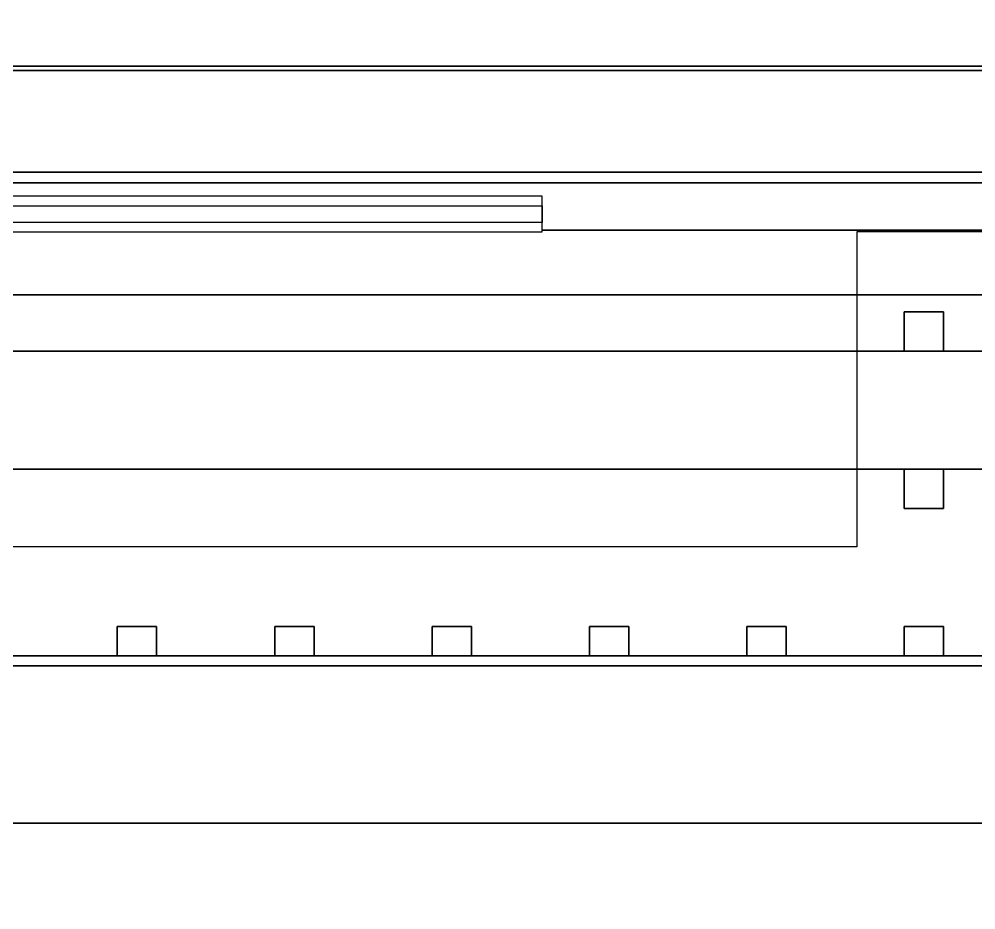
# Model space of a CAD drawing. Extents: x -3500 to 3500, y -3500 to 3500.
# Drawn here: x -1125 to -517, y -18 to 548 of the extents above; entities that cross this region are included whole.
import ezdxf

# ---------------------------------------------------------------- set-up
doc = ezdxf.new("R2010")
doc.units = 0
for name, color, linetype in [('L5D0', 3, 'CONTINUOUS'), ('L5D100', 7, 'CONTINUOUS'), ('L5D101', 6, 'CONTINUOUS'), ('L5D11', 2, 'CONTINUOUS'), ('L5D99', 4, 'CONTINUOUS')]:
    doc.layers.add(name, color=color, linetype=linetype)

# ---------------------------------------------------------------- blocks, each defined once
blk = doc.blocks.new('ground_main_5')
at = {"layer": 'L5D0'}
for points in [[(1694.657, 515.6925), (-1634.043, 515.6925)], [(-1634.043, 515.6925), (1694.657, 515.6925)], [(1699.8735, 444.347), (-1587.079, 444.347)], [(-1550.2225, 413.18), (-792.5135, 413.18), (-792.5135, 435.82), (-1550.2225, 435.82)], [(-1587.079, 444.347), (1699.8735, 444.347)], [(479.247, 373.182), (-2334.91, 373.182)], [(-2334.91, -149.2405), (-2334.91, 373.182), (479.247, 373.182)]]:
    blk.add_lwpolyline(points, dxfattribs=at)
blk = doc.blocks.new('TOP_main_5_Cheese_diff')
at = {"layer": 'L5D101'}
for points in [[(-562.5, 337.5), (-562.5, 362.5), (-537.5, 362.5), (-537.5, 337.5)], [(-562.5, 237.5), (-562.5, 262.5), (-537.5, 262.5), (-537.5, 237.5)], [(-1062.5, 143.91), (-1062.5, 162.5), (-1037.5, 162.5), (-1037.5, 143.91)], [(-962.5, 143.91), (-962.5, 162.5), (-937.5, 162.5), (-937.5, 143.91)], [(-862.5, 143.91), (-862.5, 162.5), (-837.5, 162.5), (-837.5, 143.91)], [(-762.5, 143.91), (-762.5, 162.5), (-737.5, 162.5), (-737.5, 143.91)], [(-662.5, 143.91), (-662.5, 162.5), (-637.5, 162.5), (-637.5, 143.91)], [(-562.5, 143.91), (-562.5, 162.5), (-537.5, 162.5), (-537.5, 143.91)]]:
    blk.add_lwpolyline(points, close=True, dxfattribs=at)
blk = doc.blocks.new('TOP_main_5_Cheese_100')
at = {"layer": 'L5D100'}
for points in [[(1692.987, 518.4305), (-1634.13, 518.4305)], [(-1634.13, 518.4305), (1692.987, 518.4305)], [(-262.5, 451.1325), (-1598.5495, 451.1325)], [(-1598.5495, 451.1325), (-262.5, 451.1325)], [(1678.8545, 414.4), (-792.5135, 414.4), (-792.5135, 435.82), (-1550.2225, 435.82)], [(-1856.7805, 337.5), (-562.5, 337.5), (-537.5, 337.5), (-462.5, 337.5), (-437.5, 337.5), (-362.5, 337.5), (-337.5, 337.5), (-262.5, 337.5), (-237.5, 337.5), (-162.5, 337.5), (-137.5, 337.5), (-62.5, 337.5), (-37.5, 337.5), (37.5, 337.5), (62.5, 337.5), (137.5, 337.5), (162.5, 337.5), (237.5, 337.5), (262.5, 337.5), (1949.729, 337.5)], [(-462.5, 337.5), (-537.5, 337.5), (-537.5, 362.5), (-562.5, 362.5), (-562.5, 337.5), (-1856.7805, 337.5)], [(-1550.2225, 413.18), (-792.5135, 413.18), (-792.5135, 414.4), (1678.8545, 414.4)], [(2334.91, 262.5), (-2334.91, 262.5)], [(-1137.5, 143.91), (-1062.5, 143.91), (-1037.5, 143.91), (-962.5, 143.91), (-937.5, 143.91), (-862.5, 143.91), (-837.5, 143.91), (-762.5, 143.91), (-737.5, 143.91), (-662.5, 143.91), (-637.5, 143.91), (-562.5, 143.91), (-537.5, 143.91), (-462.5, 143.91)], [(-462.5, 143.91), (-537.5, 143.91), (-537.5, 162.5), (-562.5, 162.5), (-562.5, 143.91), (-637.5, 143.91), (-637.5, 162.5), (-662.5, 162.5), (-662.5, 143.91), (-737.5, 143.91), (-737.5, 162.5), (-762.5, 162.5), (-762.5, 143.91), (-837.5, 143.91), (-837.5, 162.5), (-862.5, 162.5), (-862.5, 143.91), (-937.5, 143.91), (-937.5, 162.5), (-962.5, 162.5), (-962.5, 143.91), (-1037.5, 143.91), (-1037.5, 162.5), (-1062.5, 162.5), (-1062.5, 143.91), (-1137.5, 143.91)], [(-1856.7805, 262.5), (-562.5, 262.5), (-562.5, 237.5), (-537.5, 237.5), (-537.5, 262.5), (-462.5, 262.5)], [(337.5, 137.5), (262.5, 137.5), (262.5, 162.5), (237.5, 162.5), (237.5, 137.5), (162.5, 137.5), (162.5, 162.5), (137.5, 162.5), (137.5, 137.5), (62.5, 137.5), (62.5, 162.5), (37.5, 162.5), (37.5, 137.5), (-37.5, 137.5), (-37.5, 162.5), (-62.5, 162.5), (-62.5, 137.5), (-2334.91, 137.5)], [(-2334.91, -92.6675), (-2334.91, 37.5), (-62.5, 37.5), (-37.5, 37.5), (37.5, 37.5), (62.5, 37.5), (137.5, 37.5), (162.5, 37.5), (237.5, 37.5), (262.5, 37.5), (337.5, 37.5)], [(337.5, 37.5), (262.5, 37.5), (262.5, 62.5), (237.5, 62.5), (237.5, 37.5), (162.5, 37.5), (162.5, 62.5), (137.5, 62.5), (137.5, 37.5), (62.5, 37.5), (62.5, 62.5), (37.5, 62.5), (37.5, 37.5), (-37.5, 37.5), (-37.5, 62.5), (-62.5, 62.5), (-62.5, 37.5), (-2334.91, 37.5), (-2334.91, 137.5), (2334.91, 137.5)]]:
    blk.add_lwpolyline(points, dxfattribs=at)
blk = doc.blocks.new('TOP_main_5')
at = {"layer": 'L5D11'}
blk.add_lwpolyline([(-1550.2225, 429.82), (-792.5135, 429.82), (-792.5135, 419.18), (-1550.2225, 419.18)], dxfattribs=at)
for name in ['ground_main_5', 'TOP_main_5_Cheese_100', 'TOP_main_5_Cheese_diff']:
    blk.add_blockref(name, (0, 0))
blk = doc.blocks.new('TOP_main_5_NoCheese_99')
at = {"layer": 'L5D99'}
blk.add_lwpolyline([(305.585, 1876.91), (-104.6725, 1876.91), (-104.6725, 1313.135), (-197.147, 1313.135), (-197.147, 1113.135), (-1987.009, 1113.135), (-1987.009, 1513.135), (-2134.91, 1513.135), (-2134.91, 1035.82), (-334.901, 1035.82), (-334.901, 413.18), (-592.5135, 413.18), (-592.5135, 213.18), (-1856.7805, 213.18), (-1856.7805, 613.18), (-2134.91, 613.18), (-2134.91, 143.91), (-1520.177, 143.91), (-73.4195, 143.91), (-73.4195, -588.91)], dxfattribs=at)
blk = doc.blocks.new('TOP_main')
for name in ['TOP_main_5', 'TOP_main_5_NoCheese_99']:
    blk.add_blockref(name, (0, 0))

msp = doc.modelspace()

# ---------------------------------------------------------------- block references
msp.add_blockref('TOP_main', (0, 0))

doc.saveas('drawing.dxf')
